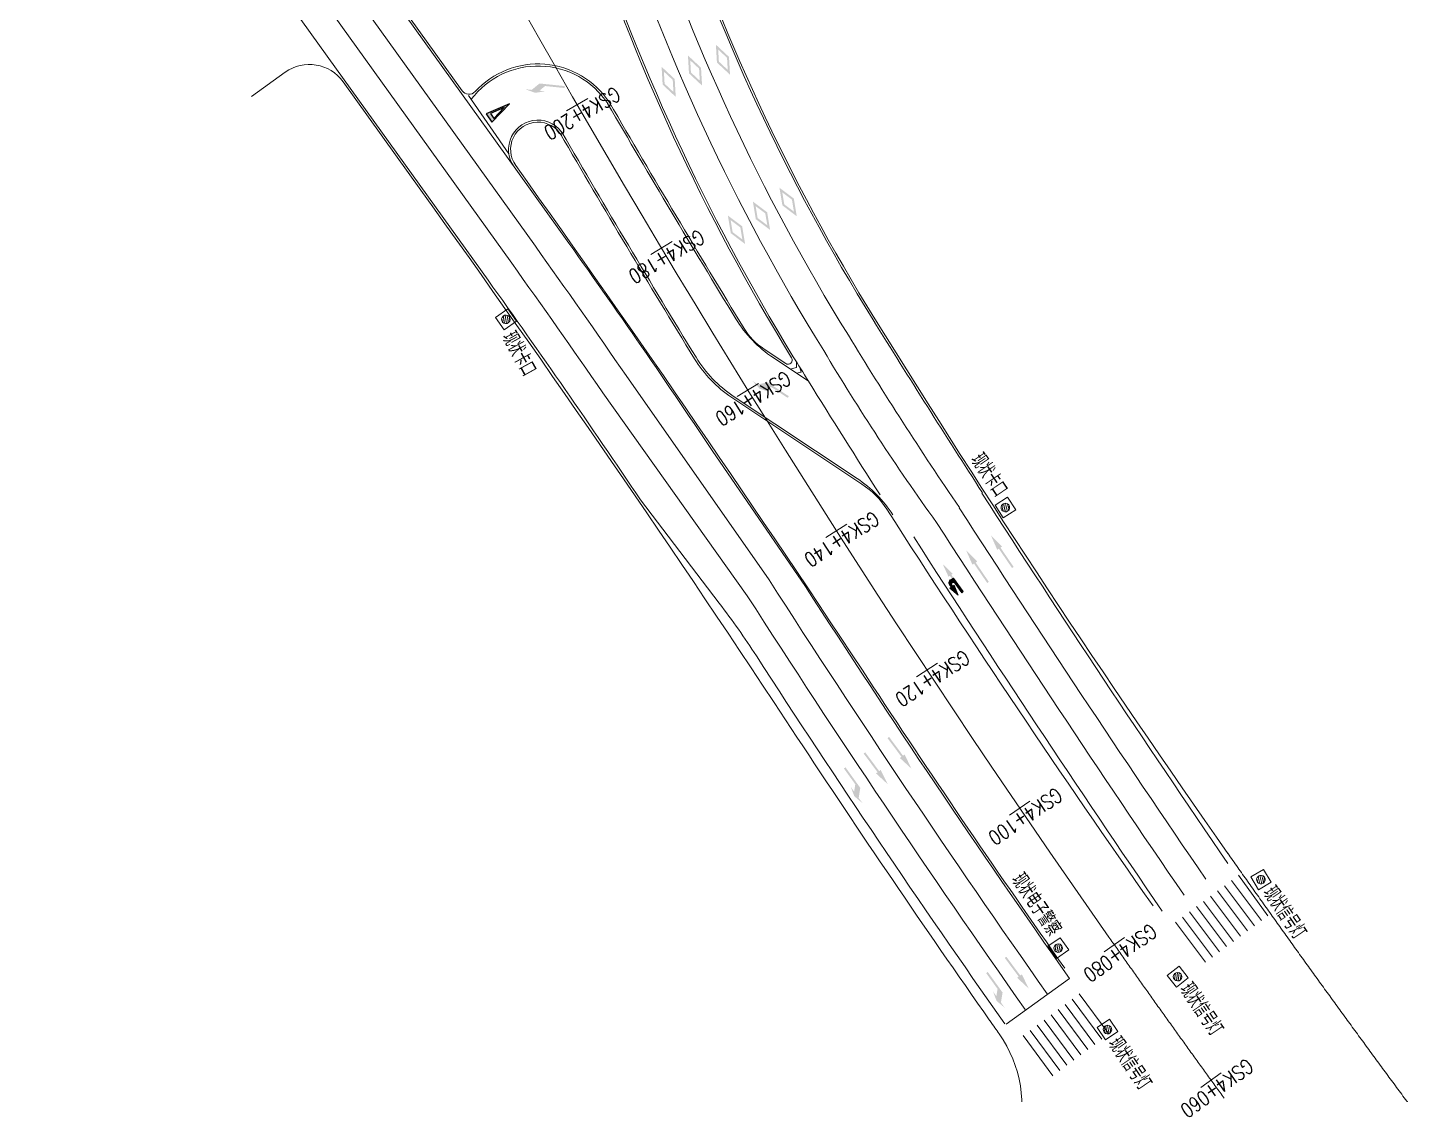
# Model space of a CAD drawing. Header units: millimetres. Extents: x 523446 to 528898, y 388189 to 392165.
# Drawn here: x 523949.6 to 524116.2, y 390899.8 to 391028.1 of the extents above; entities that cross this region are included whole.
import ezdxf
from ezdxf.enums import TextEntityAlignment as Align

# ---------------------------------------------------------------- set-up
doc = ezdxf.new("R2010")
doc.units = ezdxf.units.MM
doc.linetypes.add('ACAD_ISO04W100', pattern=[30, 24, -3, 0, -3])
doc.linetypes.add('白色虚线3米', pattern=[6, 3, -3])
for name, color, linetype, lineweight in [('0-现状交通设施2018', 7, 'Continuous', 0), ('0-现状信号灯', 7, 'Continuous', 40), ('000-scy-车道标线(实)', 7, 'Continuous', 40), ('人行横道', 7, 'Continuous', 30)]:
    doc.layers.add(name, color=color, linetype=linetype, lineweight=lineweight)
for name, color, linetype in [('000-scy-箭头', 7, 'Continuous'), ('000-scy-道路标线', 122, '白色虚线3米'), ('GSS-标注路线桩号', 7, 'Continuous'), ('MEDS道路平面中线-GSS', 7, 'Continuous'), ('侧分带与渠化岛', 3, 'Continuous'), ('车行道边线', 5, 'ACAD_ISO04W100')]:
    doc.layers.add(name, color=color, linetype=linetype)
doc.styles.add('HZTXT_S', font='TXT_S.shx', dxfattribs={"width": 0.75, "bigfont": 'HZTXT.shx'})
doc.styles.add('MEDS', font='TXT_S.SHX', dxfattribs={"width": 0.75, "bigfont": 'hztxt.shx'})

# ---------------------------------------------------------------- blocks, each defined once
blk = doc.blocks.new('减速让行线')
h = blk.add_hatch(color=4)
h.paths.add_polyline_path([(60, 0), (-60, 0), (0, -300)])
h.paths.add_polyline_path([(35.70294145922162, -45), (-35.70294145922162, -45), (0, -223.514707296109)], flags=16)
at = {"color": 4}
for points in [[(60, 0), (-60, 0), (0, -300)], [(35.70294145922162, -45), (-35.70294145922162, -45), (0, -223.514707296109)]]:
    blk.add_lwpolyline(points, close=True, dxfattribs=at)
blk = doc.blocks.new('7')
at = {"layer": '0-现状信号灯', "linetype": 'Continuous', "lineweight": 0, "ltscale": 0.005}
for p, q in [((525414.8998679431, 388753.3593147711), (525416.6155864513, 388753.903658412)), ((525415.444211584, 388751.643596263), (525414.8998679431, 388753.3593147711)), ((525415.9374142907, 388753.2836228181), (525415.5550406991, 388752.5458674628)), ((525416.1805043139, 388753.2636822056), (525415.7114769937, 388752.3587362973)), ((525416.3737923226, 388753.1476530984), (525415.9177153029, 388752.2676936266)), ((525416.511550422, 388752.9244840396), (525416.1794835215, 388752.2837909074)), ((525416.6155864513, 388753.903658412), (525417.1599300923, 388752.187939904)), ((525417.1599300923, 388752.187939904), (525415.444211584, 388751.643596263))]:
    blk.add_line(p, q, dxfattribs=at)
blk.add_ellipse((525416.0179651701, 388752.7739053484), major_axis=(0.3648974809175849, 0.3648974809175849), ratio=0.9999999999947542, start_param=3.156470216024712, end_param=9.439655523204298, dxfattribs=at)

msp = doc.modelspace()

# ---------------------------------------------------------------- hatches: boundary and pattern name
at = {"layer": '000-scy-箭头', "linetype": 'ByBlock', "lineweight": 0}
h = msp.add_hatch(color=4, dxfattribs=at)
h.paths.add_polyline_path([(524034.109704642, 391022.47745131), (524033.9830120301, 391024.6277882579), (524032.4082781085, 391026.0975545899), (524032.5349707191, 391023.9472176435)])
h.paths.add_polyline_path([(524032.7689089527, 391024.0571671907), (524032.683151976, 391025.5127090059), (524033.7490737974, 391024.5178387098), (524033.8348307728, 391023.0622968942)], flags=16)
h = msp.add_hatch(color=4, dxfattribs=at)
h.paths.add_polyline_path([(524030.7457591351, 391021.1750296002), (524030.6190665231, 391023.3253665472), (524029.0443326014, 391024.7951328795), (524029.1710252125, 391022.6447959324)])
h.paths.add_polyline_path([(524029.4049634456, 391022.7547454803), (524029.3192064693, 391024.210287296), (524030.3851282907, 391023.215417), (524030.4708852661, 391021.759875184)], flags=16)
h = msp.add_hatch(color=4, dxfattribs=at)
h.paths.add_polyline_path([(524027.578317609, 391019.8146192423), (524027.4516249971, 391021.9649561903), (524025.8768910756, 391023.4347225221), (524026.0035836864, 391021.2843855758)])
h.paths.add_polyline_path([(524026.2375219199, 391021.3943351229), (524026.1517649431, 391022.8498769381), (524027.2176867647, 391021.8550066421), (524027.30344374, 391020.3994648266)], flags=16)
for points in [[(524010.6748871613, 391020.2996737693), (524009.4634936554, 391020.7386293699), (524010.2406303661, 391020.6585662976), (524011.1835501274, 391021.4253472973), (524014.2143832989, 391021.1131013089), (524014.1903643763, 391020.8799602968), (524011.8589542455, 391021.120149518), (524011.1731944178, 391020.5624906096), (524011.8726174581, 391020.4904338426)], [(524037.6724484193, 390984.7085558478), (524036.7993970984, 390985.6561515614), (524037.4523090112, 390985.2271322182), (524038.6424333915, 390985.4734140426), (524041.1887898485, 390983.800238599), (524041.0600840452, 390983.6043650265), (524039.1013483097, 390984.891423059), (524038.235803305, 390984.712309006), (524038.8234240263, 390984.3261915952)], [(524066.8449829444, 390965.7323416764), (524066.6512327984, 390965.600460969), (524068.2338012954, 390963.2754592047), (524068.0400511494, 390963.1435784965), (524066.457482651, 390965.4685802605), (524066.2637325044, 390965.3366995522), (524065.4993120598, 390967.0845217896)], [(524063.8613755188, 390963.9327092587), (524063.6676253728, 390963.8008285514), (524065.2501938698, 390961.4758267871), (524065.0564437238, 390961.3439460789), (524063.4738752254, 390963.6689478428), (524063.2801250789, 390963.5370671345), (524062.5157046342, 390965.2848893719)], [(524060.9111350226, 390962.4479012809), (524060.7429945176, 390962.3284532481), (524062.1763709206, 390960.3107671753), (524062.0082304156, 390960.1913191416), (524060.5748540112, 390962.209005214), (524060.4067135055, 390962.0895571802), (524059.7033399952, 390963.6138532782)], [(524054.5516069301, 390940.287098035), (524054.7396540588, 390940.4269905561), (524053.0609437956, 390942.6835561111), (524053.2489909242, 390942.8234486332), (524054.9277011887, 390940.5668830785), (524055.1157483178, 390940.7067756006), (524055.9528177993, 390938.9925597821)], [(524051.6795213206, 390938.4321546543), (524051.8675684493, 390938.5720471755), (524050.1888581861, 390940.8286127304), (524050.3769053146, 390940.9685052525), (524052.0556155793, 390938.7119396979), (524052.2436627084, 390938.85183222), (524053.0807321898, 390937.1376164014)], [(524049.0633888626, 390935.6858346959), (524050.0473083596, 390934.8539340595), (524049.5908705139, 390935.4879814201), (524049.7862409779, 390936.6875151463), (524048.0061333737, 390939.1602998491), (524047.8159191667, 390939.0233684955), (524049.1852327073, 390937.1212264166), (524049.0431450982, 390936.2488382513), (524048.6323510351, 390936.8194808756)], [(524068.6606439115, 390913.8422237149), (524068.8486910399, 390913.9821162361), (524067.169980777, 390916.2386817911), (524067.3580279053, 390916.3785743132), (524069.0367381699, 390914.1220087585), (524069.224785299, 390914.2619012806), (524070.0618547805, 390912.5476854621)], [(524066.1828663865, 390911.0728307819), (524067.1667858835, 390910.2409301454), (524066.7103480378, 390910.874977506), (524066.9057185018, 390912.0745112323), (524065.1256108976, 390914.5472959352), (524064.9353966906, 390914.4103645813), (524066.3047102313, 390912.5082225024), (524066.1626226222, 390911.6358343373), (524065.7518285591, 390912.2064769616)]]:
    msp.add_hatch(color=4, dxfattribs=at).paths.add_polyline_path(points)
h = msp.add_hatch(color=4, dxfattribs=at)
h.paths.add_polyline_path([(524042.1378018003, 391005.4620815787), (524041.782880695, 391007.5867064906), (524040.0606103032, 391008.8804548015), (524040.4155314071, 391006.7558298908)])
h.paths.add_polyline_path([(524040.6364334456, 391006.8900621131), (524040.3961908586, 391008.3281997054), (524041.5619786578, 391007.4524742675), (524041.8022212434, 391006.0143366746)], flags=16)
h = msp.add_hatch(color=4, dxfattribs=at)
h.paths.add_polyline_path([(524038.9316478353, 391003.8089002708), (524038.5767267302, 391005.933525182), (524036.8544563382, 391007.2272734931), (524037.2093774425, 391005.102648582)])
h.paths.add_polyline_path([(524037.4302794802, 391005.2368808049), (524037.1900368939, 391006.6750183975), (524038.355824693, 391005.7992929596), (524038.5960672785, 391004.3611553665)], flags=16)
h = msp.add_hatch(color=4, dxfattribs=at)
h.paths.add_polyline_path([(524035.9270549963, 391002.1189819196), (524035.5721338909, 391004.2436068316), (524033.8498634992, 391005.5373551424), (524034.2047846032, 391003.4127302319)])
h.paths.add_polyline_path([(524034.4256866414, 391003.5469624541), (524034.1854440544, 391004.9851000464), (524035.3512318539, 391004.1093746085), (524035.5914744394, 391002.6712370157)], flags=16)
h = msp.add_hatch(color=4, dxfattribs=at)
edge = h.paths.add_edge_path()
edge.add_line((524060.8175798245, 390961.7962176489), (524060.9879245937, 390961.9206635452))
edge.add_line((524060.9879245938, 390961.9206635453), (524062.1741492032, 390960.2969285457))
edge.add_line((524062.1741492032, 390960.2969285457), (524062.0038044339, 390960.1724826493))
edge.add_line((524062.0038044339, 390960.1724826493), (524061.1575723364, 390961.3308270838))
edge.add_arc((524060.9872275671, 390961.2063811874), 0.2109599999152745, 36.15011147951094, 126.1501114721576)
edge.add_arc((524060.9872275671, 390961.2063811874), 0.2109599999152746, 126.1501114721576, 216.1501114795109)
edge.add_line((524060.8168827978, 390961.0819352909), (524060.9164395151, 390960.9456594752))
edge.add_line((524060.9164395151, 390960.9456594752), (524061.0867842844, 390961.0701053716))
edge.add_line((524061.0867842844, 390961.0701053716), (524061.5779425105, 390959.8613679084))
edge.add_line((524061.5779425105, 390959.8613679084), (524060.5757499764, 390960.6967676825))
edge.add_line((524060.5757499764, 390960.6967676825), (524060.7460947458, 390960.8212135789))
edge.add_line((524060.7460947458, 390960.8212135789), (524060.5220921317, 390961.1278341644))
edge.add_arc((524060.8627816705, 390961.3767259572), 0.4219199998305493, 126.15011147215759, 216.1501114795109, ccw=False)
edge.add_arc((524060.8627816705, 390961.3767259572), 0.4219199998305493, 96.15011153708139, 126.15011147215759, ccw=False)

# ---------------------------------------------------------------- linework, layer by layer
at = {"layer": '000-scy-箭头', "color": 4, "linetype": 'ByBlock', "lineweight": 0}
for p, q in [((524061.5779425105, 390959.8613679084), (524060.5757499764, 390960.6967676825)), ((524060.9879245938, 390961.9206635453), (524062.1741492032, 390960.2969285457)), ((524061.5779425105, 390959.8613679084), (524061.0867842844, 390961.0701053716)), ((524061.1575723364, 390961.3308270838), (524062.0038044339, 390960.1724826493)), ((524062.0038044339, 390960.1724826493), (524062.1741492032, 390960.2969285457))]:
    msp.add_line(p, q, dxfattribs=at)
at = {"layer": '000-scy-车道标线(实)', "color": 4, "linetype": 'ByBlock', "lineweight": 0, "flags": 128}
for points in [[(524001.7844162928, 391020.2398742431), (523969.4277069489, 391065.3204839888)], [(524004.9954005266, 390997.7590499127), (523987.6831656964, 391021.8784874405)], [(524013.5255175172, 391003.8817212355), (524007.2031242892, 391012.6903222193)], [(524043.5386174764, 390985.6277452708), (524039.3033998453, 390988.4459683743)], [(524049.3897589306, 390973.9266880968), (524034.507138958, 390983.8299674792)], [(524043.2031256911, 390960.9012017247), (524031.9798815681, 390977.2704990651)]]:
    msp.add_lwpolyline(points, dxfattribs=at)
for points in [[(524026.5874325862, 391046.3527951021, 0.06043389722674281), (524051.3323060239, 390992.9809916925, 0.06043389722674281)], [(524016.5989151844, 391043.1155864702, 0.05915285942267897), (524041.7251180832, 390988.5567300373, 0.05915285942267897)], [(524019.3880698844, 391019.0163536753, 0.5182928874436172), (524002.9722801634, 391019.521342512, 0.487446204152171)], [(524019.3841106153, 391019.0223437214, 0.005597526980667166), (524034.8120416567, 390993.1152343238)], [(524014.0715217848, 391015.2611428068, 1.048180832787789), (524008.1136373322, 391011.4137858395, 1.048180832787789)], [(524013.8824005552, 391015.5527690423, 0.005822295409148733), (524030.0241973085, 390988.4854700204)], [(524032.0460489961, 390977.1728482843, 0.0081280456591735), (524013.5255175108, 391003.8817212443)], [(524023.3214177964, 390971.330690256, 0.0081280456591735), (524004.9954005202, 390997.7590499214)], [(524034.8120416567, 390993.1152343238, 0.109268581136422), (524039.3033998453, 390988.4459683743)], [(524051.3323060066, 390992.980991687, 0.004613674956719885), (524064.4817402005, 390972.196254336, 0.004613674956719885)], [(524030.0241973085, 390988.4854700204, 0.1089964975846157), (524034.507138958, 390983.8299674792)], [(524041.7251180832, 390988.5567300373, 0.001370387612580355), (524043.5386174764, 390985.6277452708)], [(524053.7035119832, 390969.5410462281, 0.1036278614148054), (524049.3897589306, 390973.9266880968)], [(524067.1785053922, 390908.3101408337, -0.009719803914696892), (524037.2817196553, 390952.558685429, 0.01937939144233672), (524032.8203602909, 390958.8943695569), (524023.319879019, 390971.3329612044)], [(524038.8255181152, 390961.7033323217, 0.01096975869207346), (524072.2882422701, 390911.9091808499, 0.01041315502918717)], [(524043.2031256911, 390960.9012017247, 0.01041315502918388), (524074.9453054466, 390913.7806816584)], [(524036.1902136147, 390959.7920923403, 0.01093550936442877), (524069.6311790936, 390910.0376800415, 0.01041315502919043)]]:
    msp.add_lwpolyline(points, format="xyb", dxfattribs=at)
at = {"layer": '000-scy-车道标线(实)', "color": 4, "linetype": 'ByBlock', "lineweight": 0, "ltscale": 10}
msp.add_lwpolyline([(524043.5386174764, 390985.6277452708, 0.0030091340276705), (524052.1605774757, 390971.950618748)], format="xyb", dxfattribs=at)
for radius, end in [(1922.494101174309, 214.3892990163197), (1925.744101174309, 214.3919357791717), (1928.994101174309, 214.3945636538158), (1932.244101174309, 214.397182685126)]:
    msp.add_arc((525680.4856686409, 392013.454522546), radius, 212.795360405992, end, dxfattribs=at)
at = {"layer": '000-scy-道路标线', "linetype": 'ByBlock', "lineweight": 0, "flags": 128}
for points in [[(524021.6132182663, 390986.2793703707, 0.004321253602150679), (524010.6821451806, 391001.8408308033), (523966.583571153, 391063.2790455543)], [(524018.79208989, 390984.2333626536, 0.004942567041495005), (524007.8387728504, 390999.7999403624), (523963.7401988228, 391061.2381551135)], [(524023.2579267247, 391045.2737257259, 0.0604338972267917), (524048.3573837972, 390991.1371267656, 0.01292097969921209), (524061.7117892492, 390970.4114602029, 0.004613072004854159)], [(524019.9284208632, 391044.1946563498, 0.06043389722676391), (524045.382461588, 390989.2932618441, 0.0217240483901203), (524058.9530379413, 390968.633882464, 0.004612472203325218)]]:
    msp.add_lwpolyline(points, format="xyb", dxfattribs=at)
at = {"layer": '000-scy-道路标线', "linetype": 'ByBlock', "lineweight": 0, "ltscale": 0.4, "flags": 128}
msp.add_lwpolyline([(523987.6831656964, 391021.8784874406), (523974.4754892633, 391040.2794466314)], dxfattribs=at)
at = {"layer": '000-scy-道路标线', "color": 4, "linetype": 'ByBlock', "lineweight": 0, "ltscale": 0.05, "flags": 128}
for points in [[(524001.7844162928, 391020.2398742431), (524007.2031242892, 391012.6903222193)], [(524002.6237167427, 391019.9962093207), (524007.4899895158, 391012.9599052995)]]:
    msp.add_lwpolyline(points, dxfattribs=at)
at = {"layer": '000-scy-道路标线', "linetype": 'ByBlock', "lineweight": 0, "flags": 128}
for points in [[(524021.6132182663, 390986.2793703707), (524038.8255181152, 390961.7033323218)], [(524018.79208989, 390984.2333626535), (524036.1902136147, 390959.7920923403)]]:
    msp.add_lwpolyline(points, dxfattribs=at)
at = {"layer": 'GSS-标注路线桩号', "color": 7, "linetype": 'ByBlock', "lineweight": 0}
for p, q in [((524017.0131624276, 391019.6231980503), (524014.4166618183, 391018.1204723316)), ((524027.147913972, 391002.4071846783), (524024.5739600845, 391000.8661585965)), ((524037.5365960735, 390985.3431995199), (524034.9857538256, 390983.7642112913)), ((524048.1769286789, 390968.4349876886), (524045.6497579159, 390966.8183838611)), ((524059.0665765044, 390951.6862601091), (524056.5636318765, 390950.0323954865)), ((524070.2031495473, 390935.100692704), (524067.7249803876, 390933.4099302678)), ((524081.584203486, 390918.681922), (524079.1313503959, 390916.9546375074)), ((524093.2029702866, 390902.4288537571), (524090.774421582, 390900.6675612802))]:
    msp.add_line(p, q, dxfattribs=at)
at = {"layer": 'MEDS道路平面中线-GSS', "color": 6, "linetype": 'ByBlock', "lineweight": 0}
msp.add_lwpolyline([(524093.578069718, 390899.36077504, -0.000275212), (524092.576650185, 390900.738067365, -0.000278079), (524091.576763254, 390902.116472729, -0.000280945), (524090.578425981, 390903.496000876, -0.000283812), (524089.58165546, 390904.876661492, -0.000286679), (524088.58646882, 390906.258464212, -0.000289546), (524087.592883228, 390907.641418611, -0.000292412), (524086.60091589, 390909.02553421, -0.000295279), (524085.610584046, 390910.41082047, -0.000298146), (524084.621904978, 390911.797286799, -0.000301013), (524083.634896004, 390913.18494254, -0.00030388), (524082.649574482, 390914.573796983, -0.000306746), (524081.665957806, 390915.963859353, -0.000309613), (524080.684063413, 390917.355138818, -0.000315347), (524079.703908775, 390918.747644485)], format="xyb", dxfattribs=at)
at = {"layer": 'MEDS道路平面中线-GSS', "color": 233, "linetype": 'ByBlock', "lineweight": 0}
msp.add_arc((525184.140184466, 391695.098412643), 1349.999999999868, 203.8680650392285, 215.104859637779, dxfattribs=at)
at = {"layer": '人行横道', "color": 4, "linetype": 'ByBlock', "lineweight": 0}
for p, q in [((524060.7460947458, 390960.8212135789), (524060.5220921317, 390961.1278341644)), ((524060.5757499764, 390960.6967676825), (524060.7460947458, 390960.8212135789)), ((524060.613889877, 390961.7174154968), (524060.613889877, 390961.7174154968)), ((524060.9164395151, 390960.9456594752), (524060.8168827978, 390961.0819352909)), ((524060.8175798245, 390961.7962176489), (524060.9879245937, 390961.9206635452)), ((524061.0867842844, 390961.0701053716), (524060.9164395151, 390960.9456594752))]:
    msp.add_line(p, q, dxfattribs=at)
for points in [[(524042.0911136343, 390987.2590134405), (524041.3657212812, 390987.0736464717)], [(524042.1098360635, 390987.9299420421), (524042.0911136343, 390987.2590134405)], [(524042.5169748627, 390987.2728622573), (524042.6786412994, 390986.6824990012)], [(524042.6786412994, 390986.6824990012), (524042.1104510718, 390986.5780840508)], [(524098.0567234894, 390920.7346764581), (524094.4744139232, 390925.5478934875)], [(524095.3167269033, 390926.1747976616), (524098.8393105589, 390921.3176993108)], [(524095.5297845489, 390918.8539639357), (524091.9474749827, 390923.6671809652)], [(524096.3720975291, 390919.4808681099), (524092.7897879629, 390924.2940851393)], [(524097.2144105092, 390920.107772284), (524093.632100943, 390924.9209893134)], [(524093.8451585886, 390917.6001555875), (524090.2628490224, 390922.413372617)], [(524094.6874715688, 390918.2270597616), (524091.1051620026, 390923.0402767911)], [(524091.3182196482, 390915.7194430653), (524087.7359100819, 390920.5326600947)], [(524092.1605326283, 390916.3463472394), (524088.5782230621, 390921.1595642688)], [(524093.0028456085, 390916.9732514134), (524089.4205360422, 390921.7864684429)], [(524074.9454645042, 390913.780797014), (524067.3228026953, 390908.25250379)], [(524078.0264655437, 390905.8336873463), (524074.4441559775, 390910.6469043758)], [(524078.8687785238, 390906.4605915204), (524075.2864689576, 390911.2738085499)], [(524079.711091504, 390907.0874956945), (524076.1287819378, 390911.900712724)], [(524075.4995266032, 390903.952974824), (524071.917217037, 390908.7661918534)], [(524076.3418395834, 390904.5798789981), (524072.7595300172, 390909.3930960275)], [(524077.1841525635, 390905.2067831722), (524073.6018429973, 390910.0200002016)], [(524073.8149006429, 390902.6991664758), (524070.2325910767, 390907.5123835052)], [(524074.6572136231, 390903.3260706499), (524071.0749040568, 390908.1392876793)], [(524072.9725876627, 390902.0722623018), (524069.3902780965, 390906.8854793312)]]:
    msp.add_lwpolyline(points, dxfattribs=at)
for centre, radius, start, end in [((524060.8627816705, 390961.3767259572), 0.4219199998305493, 36.15011147951094, 36.15011147951094), ((524060.8627816705, 390961.3767259572), 0.4219199998305493, 126.1501114721576, 216.1501114795109), ((524060.8627816705, 390961.3767259572), 0.4219199998305493, 96.1501115370814, 126.1501114721576), ((524060.9872275671, 390961.2063811874), 0.2109599999152746, 126.1501114721576, 216.1501114795109), ((524060.9872275671, 390961.2063811874), 0.2109599999152745, 36.15011147951094, 126.1501114721576)]:
    msp.add_arc(centre, radius, start, end, dxfattribs=at)
at = {"layer": '侧分带与渠化岛', "color": 3, "linetype": 'Continuous', "lineweight": 0}
for points in [[(524001.8730442535, 391020.5447029295), (523967.2099492119, 391068.8373909373)], [(524040.8074211994, 390987.745444394), (524038.2006218715, 390989.4800759364)], [(524049.9891651097, 390973.2275371167), (524034.3227282526, 390983.6523884808)]]:
    msp.add_lwpolyline(points, dxfattribs=at)
for points in [[(524016.3610933373, 391043.0385100858, 0.05915285942272816), (524041.5119539425, 390988.4261120862)], [(524019.5966779587, 391019.154131291, 0.4874462041534158), (524003.4214177435, 391020.450812563)], [(524001.8730442536, 391020.5447029296, 0.4754794498349109), (524003.421417664, 391020.4508126361)], [(524019.5966779586, 391019.1541312913, 0.005878068729982721), (524035.8098917983, 390991.9627294805)], [(524013.8553600605, 391015.1355477872, 1.048180832850042), (524008.3170449355, 391011.5591314514)], [(524013.6724891709, 391015.4164102981, 0.005830286637437098), (524029.8401093653, 390988.307363876)], [(524051.3461053687, 390948.86130276, 0.009480142376856083), (524008.3170449355, 391011.5591314514)], [(524035.8098917984, 390991.9627294804, 0.1089860733880927), (524038.2006218715, 390989.4800759364)], [(524029.8401093654, 390988.3073638759, 0.1089860733880927), (524034.3227282524, 390983.652388481)], [(524040.8074211994, 390987.745444394, 0.8052860974766188), (524041.5096575629, 390988.42470507)], [(524052.9595292283, 390970.2380294172, 0.1065533735613536), (524049.98916511, 390973.2275371164)], [(524052.959529229, 390970.238029416, 0.0107041481320677), (524085.0215516354, 390922.4856501059)], [(524051.3461053687, 390948.86130276, 0.007547150441066941), (524074.3862392433, 390915.0096799707)]]:
    msp.add_lwpolyline(points, format="xyb", dxfattribs=at)
at = {"layer": '车行道边线', "color": 5, "linetype": 'Continuous', "lineweight": 0, "flags": 128}
for points in [[(524026.8252544334, 391046.429871486, 0.06043389722675305), (524051.5448004674, 390993.1126963297)], [(524051.5448004502, 390993.1126963243, 0.01446154371475673), (524094.0206621596, 390928.8114710434)], [(524094.0129181853, 390928.822478559, -0.000189730991207), (524094.6117195929, 390927.9713289386, -0.0001862551410916), (524095.2034420428, 390927.1316012971, -0.0001852382716934), (524095.7958476438, 390926.292263734, -0.0001842212020596), (524096.3889325561, 390925.4533142579, -0.0001832038492407), (524096.9826929386, 390924.6147508761, -0.0001821862995398), (524097.5771249606, 390923.7765715797, -0.0001811682716766), (524098.172224786, 390922.9387743641, -0.000180150039748), (524098.7679885916, 390922.1013572039, -0.000179131625847), (524099.3644125605, 390921.2643180636, -0.000178112671885), (524099.961492868, 390920.4276549156, -0.0001770935926034), (524100.5592257085, 390919.5913657032, -0.0001760741436503), (524101.1576072716, 390918.7554483741, -0.0001750543850769), (524101.7566337531, 390917.9199008649, -0.0001740344019494), (524102.3563013552, 390917.0847211012, -0.0001730141031174), (524102.9566062838, 390916.2499070011, -0.0001719934850738), (524103.5575447476, 390915.4154564762, -0.0001709725056033), (524104.1591129589, 390914.5813674314, -0.0001699513037914), (524104.7613071398, 390913.7476377553, -0.0001689297090927), (524105.3641235083, 390912.9142653398, -0.000167907846705), (524105.9675582931, 390912.0812480603, -0.0001668858016695), (524106.5716077286, 390911.2485837819, -0.0001658632654891), (524107.176268041, 390910.4162703787, -0.0001648407814811), (524107.7815354816, 390909.5843056879, -0.000163817729113), (524108.3874062859, 390908.7526875665, -0.0001627943539761), (524108.9938767015, 390907.9214138526, -0.0001617707576252), (524109.6009429832, 390907.0904823725, -0.0001607468486309), (524110.2086013846, 390906.259890952, -0.0001597227366136), (524110.8168481687, 390905.4296374011, -0.0001586982426705), (524111.4256795979, 390904.5997195295, -0.0001576733407135), (524112.0350919378, 390903.77013514, -0.0001566482274192), (524112.6450814642, 390902.9408820193, -0.0001556226996346), (524113.2556444458, 390902.1119579622, -0.0001545972375728), (524113.866777176, 390901.2833607274, -0.0001535712038364), (524114.4784759282, 390900.4550880985, -0.0001525447953096), (524115.0907369899, 390899.6271378385, -0.000151518268626), (524115.7035566583, 390898.7995076947, -0.0001504914031264)]]:
    msp.add_lwpolyline(points, format="xyb", dxfattribs=at)
at = {"layer": '车行道边线', "color": 5, "linetype": 'Continuous', "lineweight": 0}
for points in [[(523987.5562601757, 391021.6265585714, 0.4142135620476786), (523980.5787416714, 391022.7729610772)], [(524042.1601600175, 390942.8099881917, 0.01001189134947663), (523996.8972815551, 391008.6126303701)], [(524042.1601600175, 390942.8099881917, 0.0075471504410776), (524065.3871287411, 390908.683859062)], [(524065.3948726827, 390908.6728515328, -0.0001946865272323137), (524065.993622526, 390907.8217572821, -0.0001647050735847442), (524066.503644857, 390907.0980687982, -0.0001647050735847442)], [(524059.6183057688, 390884.4585353415, 0.4885052112314117), (524066.5035990346, 390907.0980365024)]]:
    msp.add_lwpolyline(points, format="xyb", dxfattribs=at)
for points in [[(523976.5167538002, 391019.857383638), (523980.5787416714, 391022.7729610772)], [(523987.5562601757, 391021.6265585714), (523996.8972815551, 391008.6126303701)]]:
    msp.add_lwpolyline(points, dxfattribs=at)

# ---------------------------------------------------------------- block references
at = {"layer": '0-现状交通设施2018', "color": 6, "linetype": 'ByBlock', "lineweight": 0}
for p, rotation in [((139916.6326693851, -137840.7548347657), 17.51164207600337), ((119726.4253635566, -122546.1127937564), 15.2856893350506), ((98702.57842154783, -105289.470916858), 12.89660875334854), ((139983.0941500858, -137916.3933471956), 17.51164207600337), ((164935.8306935246, -155163.3532986891), 20.16973469601285), ((130046.4756701159, -130560.1785724863), 16.42690748618127)]:
    msp.add_blockref('7', p, dxfattribs=dict(at, rotation=rotation))
at = {"layer": '000-scy-箭头', "color": 4, "linetype": 'ByBlock', "lineweight": 0, "xscale": 0.009999999984724622, "yscale": 0.009999999984724622, "zscale": 0.009999999984724622, "rotation": 124.6703766661287}
msp.add_blockref('减速让行线', (524005.1088543754, 391017.2673405369), dxfattribs=at)

# ---------------------------------------------------------------- texts
at = {"layer": '0-现状交通设施2018', "linetype": 'ByBlock', "lineweight": 0, "style": 'HZTXT_S', "width": 0.7}
for s, height, rotation, p in [('现状卡口', 1.999999999999999, 298.8153151050788, (524010.1002543241, 390986.4924902585)), ('现状卡口', 2, 304.2112962525425, (524066.8732801842, 390972.0505252136)), ('现状电子警察', 2, 304.2112962525425, (524073.3536606318, 390919.2265906681)), ('现状信号灯', 2, 304.2112962525425, (524102.8382261866, 390918.8106175877)), ('现状信号灯', 2, 304.2112962525425, (524092.8236977481, 390907.1931217148)), ('现状信号灯', 2, 304.2112962525425, (524084.2130205978, 390900.6694906775))]:
    msp.add_text(s, height=height, rotation=rotation, dxfattribs=at).set_placement(p, align=Align.MIDDLE_RIGHT)
at = {"layer": 'GSS-标注路线桩号', "color": 7, "linetype": 'ByBlock', "lineweight": 0, "style": 'MEDS', "width": 0.8}
for s, rotation, p in [('GSK4+200', 210.0601289258633, (524016.3285251247, 391017.8115974421)), ('GSK4+180', 210.9089552812036, (524026.490189345, 391000.5856404667)), ('GSK4+160', 211.7577816365425, (524036.9059284762, 390983.5121114877)), ('GSK4+140', 212.6066079918777, (524047.573456527, 390966.5947577133)), ('GSK4+120', 213.4554343472192, (524058.4904322447, 390949.8372920747)), ('GSK4+100', 214.3042607025543, (524069.654459629, 390933.2433924124)), ('GSK4+080', 215.1529777893714, (524081.0630847754, 390916.8166980752)), ('GSK4+060', 215.9513068485002, (524092.7078903624, 390900.5565501309))]:
    msp.add_text(s, height=1.75, rotation=rotation, dxfattribs=at).set_placement(p, align=Align.MIDDLE)

doc.saveas('drawing.dxf')
